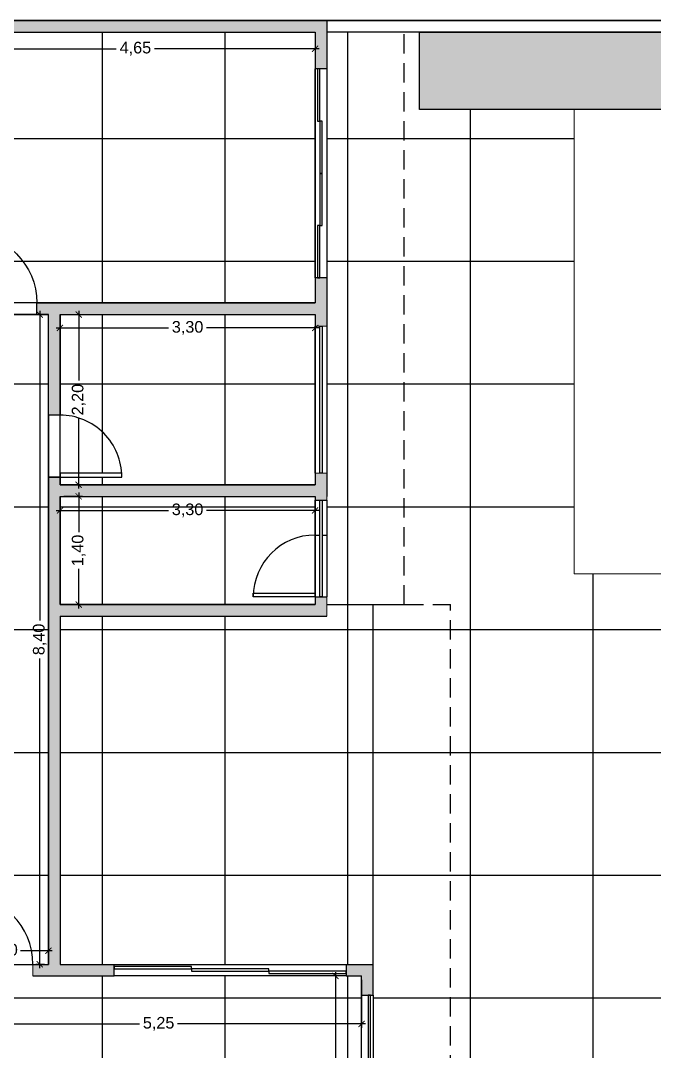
# Model space of a CAD drawing. Header units: metres. Extents: x 2690 to 3939, y 743 to 1123.
# Drawn here: x 3905.78 to 3913.98, y 786.71 to 800.04 of the extents above; entities that cross this region are included whole.
import ezdxf

# ---------------------------------------------------------------- set-up
doc = ezdxf.new("R2010")
doc.units = ezdxf.units.M
doc.set_wipeout_variables(frame=1)
doc.header["$PDMODE"] = 35
doc.linetypes.add('HIDDEN', pattern=[0.375, 0.25, -0.125])
for name, color, linetype in [('0-MOLDURA', 2, 'Continuous'), ('001', 1, 'Continuous'), ('01', 1, 'Continuous'), ('02', 2, 'Continuous'), ('03', 3, 'Continuous'), ('04', 4, 'Continuous'), ('_a const_hum', 253, 'Continuous'), ('A CONSTRUIR', 10, 'Continuous'), ('ANOTAÇÕES', 2, 'Continuous'), ('caixilho', 2, 'Continuous')]:
    doc.layers.add(name, color=color, linetype=linetype)
doc.layers.add('ALVENARIA', color=4, linetype='Continuous', lineweight=18)
doc.layers.add('ARQHATCH', color=8, linetype='Continuous', lineweight=0)
doc.styles.add('ARIAL', font='arial.ttf')
doc.dimstyles.new('SALVADOR 1-100 LC', dxfattribs={"dimtxt": 0.15, "dimasz": 0.08, "dimexe": 0.05, "dimexo": 0.05, "dimgap": 0.05, "dimtad": 0, "dimzin": 0, "dimtxsty": 'ARIAL', "dimblk": 'ARCHTICK', "dimcen": 0, "dimdle": 0.05, "dimclrd": 252, "dimclre": 252, "dimclrt": 2, "dimadec": 0, "dimazin": 0, "dimtfac": 1, "dimtofl": 0, "dimtmove": 0, "dimatfit": 3, "dimldrblk": 'OPEN30', "dimfxl": 0, "dimtolj": 1, "dimtzin": 0, "dimlwd": 25, "dimlwe": 25, "dimarcsym": 0})

# ---------------------------------------------------------------- blocks, each defined once
blk = doc.blocks.new('*U7')
at = {"layer": '02'}
for p, q in [((0, 0), (0, 0.9)), ((0, 0.9), (0.05, 0.9)), ((0.05, 0.9), (0.05, 0)), ((0.05, 0), (0, 0))]:
    blk.add_line(p, q, dxfattribs=at)
at = {"layer": '02', "ltscale": 0.05}
blk.add_arc((0, 0), 0.9, 0, 90, dxfattribs=at)
blk = doc.blocks.new('*U3')
at = {"layer": '02'}
for p, q in [((-0.05, 0.9), (-0.05, 0)), ((0, 0.9), (-0.05, 0.9)), ((0, 0), (0, 0.9)), ((-0.05, 0), (0, 0))]:
    blk.add_line(p, q, dxfattribs=at)
at = {"layer": '02', "ltscale": 0.05}
blk.add_arc((0, 0), 0.9, 90, 180, dxfattribs=at)
blk = doc.blocks.new('*U4')
at = {"layer": '02'}
for p, q in [((-0.05, 0.8), (-0.05, 0)), ((0, 0.8), (-0.05, 0.8)), ((0, 0), (0, 0.8)), ((-0.05, 0), (0, 0))]:
    blk.add_line(p, q, dxfattribs=at)
at = {"layer": '02', "ltscale": 0.05}
blk.add_arc((0, 0), 0.8, 90, 180, dxfattribs=at)
blk = doc.blocks.new('*U5')
at = {"layer": '02'}
for p, q in [((0, 0), (0, 0.8)), ((0, 0.8), (0.05, 0.8)), ((0.05, 0.8), (0.05, 0)), ((0.05, 0), (0, 0))]:
    blk.add_line(p, q, dxfattribs=at)
at = {"layer": '02', "ltscale": 0.05}
blk.add_arc((0, 0), 0.8, 0, 90, dxfattribs=at)
blk = doc.blocks.new('_ArchTick')
at = {"color": 0, "linetype": 'ByBlock', "const_width": 0.15}
blk.add_lwpolyline([(-0.5, -0.5), (0.5, 0.5)], dxfattribs=at)
blk = doc.blocks.new('*D681')
at = {"layer": '001', "color": 252, "linetype": 'Continuous', "lineweight": 25, "transparency": 16777216}
for p, q in [((3909.991, 787.686), (3909.803, 787.686)), ((3909.853, 787.736), (3909.853, 783.93)), ((3909.853, 779.636), (3909.853, 783.441)), ((3909.991, 779.686), (3909.803, 779.686))]:
    blk.add_line(p, q, dxfattribs=at)
at = {"layer": 'DEFPOINTS', "color": 0, "transparency": 16777216}
for p in [(3910.041, 787.686), (3909.853, 779.686), (3910.041, 779.686)]:
    blk.add_point(p, dxfattribs=at)
at = {"layer": '001', "color": 252, "lineweight": 25, "transparency": 16777216, "xscale": 0.08, "yscale": 0.08, "zscale": 0.08}
for p, rotation in [((3909.853, 787.686), 90), ((3909.853, 779.686), 270)]:
    blk.add_blockref('_ArchTick', p, dxfattribs=dict(at, rotation=rotation))
at = {"layer": '001', "color": 2, "transparency": 16777216, "insert": (3909.853, 783.686), "char_height": 0.15, "attachment_point": 5, "rotation": 90, "style": 'ARIAL'}
blk.add_mtext('\\A1;8,00', dxfattribs=at)
blk = doc.blocks.new('_Open30')
at = {"color": 0, "linetype": 'ByBlock', "lineweight": -2}
for p, q in [((-1, 0.27), (0, 0)), ((0, 0), (-1, -0.27)), ((0, 0), (-1, 0))]:
    blk.add_line(p, q, dxfattribs=at)
blk = doc.blocks.new('*D684')
at = {"layer": '001', "color": 252, "linetype": 'Continuous', "lineweight": 25, "transparency": 16777216}
for p, q in [((3904.941, 787.636), (3904.941, 787.017)), ((3910.191, 787.636), (3910.191, 787.017)), ((3904.891, 787.067), (3907.32, 787.067)), ((3910.241, 787.067), (3907.811, 787.067))]:
    blk.add_line(p, q, dxfattribs=at)
at = {"layer": 'DEFPOINTS', "color": 0, "transparency": 16777216}
for p in [(3904.941, 787.686), (3910.191, 787.686), (3910.191, 787.067)]:
    blk.add_point(p, dxfattribs=at)
at = {"layer": '001', "color": 252, "lineweight": 25, "transparency": 16777216, "xscale": 0.08, "yscale": 0.08, "zscale": 0.08, "rotation": 180}
blk.add_blockref('_ArchTick', (3904.941, 787.067), dxfattribs=at)
at = {"layer": '001', "color": 252, "lineweight": 25, "transparency": 16777216, "xscale": 0.08, "yscale": 0.08, "zscale": 0.08}
blk.add_blockref('_ArchTick', (3910.191, 787.067), dxfattribs=at)
at = {"layer": '001', "color": 2, "transparency": 16777216, "insert": (3907.566, 787.067), "char_height": 0.15, "attachment_point": 5, "style": 'ARIAL'}
blk.add_mtext('\\A1;5,25', dxfattribs=at)
blk = doc.blocks.new('*D711')
at = {"layer": '001', "color": 252, "linetype": 'Continuous', "lineweight": 25, "transparency": 16777216}
for p, q in [((3904.941, 787.886), (3904.941, 788.062)), ((3906.141, 787.886), (3906.141, 788.062)), ((3904.891, 788.012), (3905.303, 788.012)), ((3906.191, 788.012), (3905.778, 788.012))]:
    blk.add_line(p, q, dxfattribs=at)
at = {"layer": 'DEFPOINTS', "color": 0, "transparency": 16777216}
for p in [(3906.141, 788.012), (3904.941, 787.836), (3906.141, 787.836)]:
    blk.add_point(p, dxfattribs=at)
at = {"layer": '001', "color": 252, "lineweight": 25, "transparency": 16777216, "xscale": 0.08, "yscale": 0.08, "zscale": 0.08, "rotation": 180}
blk.add_blockref('_ArchTick', (3904.941, 788.012), dxfattribs=at)
at = {"layer": '001', "color": 252, "lineweight": 25, "transparency": 16777216, "xscale": 0.08, "yscale": 0.08, "zscale": 0.08}
blk.add_blockref('_ArchTick', (3906.141, 788.012), dxfattribs=at)
at = {"layer": '001', "color": 2, "transparency": 16777216, "insert": (3905.541, 788.012), "char_height": 0.15, "attachment_point": 5, "style": 'ARIAL'}
blk.add_mtext('\\A1;1,20', dxfattribs=at)
blk = doc.blocks.new('*D703')
at = {"layer": '001', "color": 252, "linetype": 'Continuous', "lineweight": 25, "transparency": 16777216}
for p, q in [((3906.091, 796.236), (3905.979, 796.236)), ((3906.029, 796.286), (3906.029, 792.28)), ((3906.029, 787.786), (3906.029, 791.791)), ((3906.091, 787.836), (3905.979, 787.836))]:
    blk.add_line(p, q, dxfattribs=at)
at = {"layer": 'DEFPOINTS', "color": 0, "transparency": 16777216}
for p in [(3906.029, 796.236), (3906.141, 796.236), (3906.141, 787.836)]:
    blk.add_point(p, dxfattribs=at)
at = {"layer": '001', "color": 252, "lineweight": 25, "transparency": 16777216, "xscale": 0.08, "yscale": 0.08, "zscale": 0.08}
for p, rotation in [((3906.029, 796.236), 90), ((3906.029, 787.836), 270)]:
    blk.add_blockref('_ArchTick', p, dxfattribs=dict(at, rotation=rotation))
at = {"layer": '001', "color": 2, "transparency": 16777216, "insert": (3906.029, 792.036), "char_height": 0.15, "attachment_point": 5, "rotation": 90, "style": 'ARIAL'}
blk.add_mtext('\\A1;8,40', dxfattribs=at)
blk = doc.blocks.new('*D705')
at = {"layer": '001', "color": 252, "linetype": 'Continuous', "lineweight": 25, "transparency": 16777216}
for p, q in [((3906.341, 796.236), (3906.582, 796.236)), ((3906.532, 796.286), (3906.532, 795.382)), ((3906.532, 793.986), (3906.532, 794.89)), ((3906.341, 794.036), (3906.582, 794.036))]:
    blk.add_line(p, q, dxfattribs=at)
at = {"layer": 'DEFPOINTS', "color": 0, "transparency": 16777216}
for p in [(3906.291, 796.236), (3906.532, 796.236), (3906.291, 794.036)]:
    blk.add_point(p, dxfattribs=at)
at = {"layer": '001', "color": 252, "lineweight": 25, "transparency": 16777216, "xscale": 0.08, "yscale": 0.08, "zscale": 0.08}
for p, rotation in [((3906.532, 796.236), 90), ((3906.532, 794.036), 270)]:
    blk.add_blockref('_ArchTick', p, dxfattribs=dict(at, rotation=rotation))
at = {"layer": '001', "color": 2, "transparency": 16777216, "insert": (3906.532, 795.136), "char_height": 0.15, "attachment_point": 5, "rotation": 90, "style": 'ARIAL'}
blk.add_mtext('\\A1;2,20', dxfattribs=at)
blk = doc.blocks.new('*D706')
at = {"layer": '001', "color": 252, "linetype": 'Continuous', "lineweight": 25, "transparency": 16777216}
for p, q in [((3906.291, 796.186), (3906.291, 796.013)), ((3909.591, 796.186), (3909.591, 796.013)), ((3906.241, 796.063), (3907.696, 796.063)), ((3909.641, 796.063), (3908.185, 796.063))]:
    blk.add_line(p, q, dxfattribs=at)
at = {"layer": 'DEFPOINTS', "color": 0, "transparency": 16777216}
for p in [(3906.291, 796.236), (3909.591, 796.236), (3909.591, 796.063)]:
    blk.add_point(p, dxfattribs=at)
at = {"layer": '001', "color": 252, "lineweight": 25, "transparency": 16777216, "xscale": 0.08, "yscale": 0.08, "zscale": 0.08, "rotation": 180}
blk.add_blockref('_ArchTick', (3906.291, 796.063), dxfattribs=at)
at = {"layer": '001', "color": 252, "lineweight": 25, "transparency": 16777216, "xscale": 0.08, "yscale": 0.08, "zscale": 0.08}
blk.add_blockref('_ArchTick', (3909.591, 796.063), dxfattribs=at)
at = {"layer": '001', "color": 2, "transparency": 16777216, "insert": (3907.941, 796.063), "char_height": 0.15, "attachment_point": 5, "style": 'ARIAL'}
blk.add_mtext('\\A1;3,30', dxfattribs=at)
blk = doc.blocks.new('*D707')
at = {"layer": '001', "color": 252, "linetype": 'Continuous', "lineweight": 25, "transparency": 16777216}
for p, q in [((3906.532, 793.936), (3906.532, 793.423)), ((3906.341, 793.886), (3906.582, 793.886)), ((3906.532, 792.436), (3906.532, 792.948)), ((3906.341, 792.486), (3906.582, 792.486))]:
    blk.add_line(p, q, dxfattribs=at)
at = {"layer": 'DEFPOINTS', "color": 0, "transparency": 16777216}
for p in [(3906.291, 793.886), (3906.532, 793.886), (3906.291, 792.486)]:
    blk.add_point(p, dxfattribs=at)
at = {"layer": '001', "color": 252, "lineweight": 25, "transparency": 16777216, "xscale": 0.08, "yscale": 0.08, "zscale": 0.08}
for p, rotation in [((3906.532, 793.886), 90), ((3906.532, 792.486), 270)]:
    blk.add_blockref('_ArchTick', p, dxfattribs=dict(at, rotation=rotation))
at = {"layer": '001', "color": 2, "transparency": 16777216, "insert": (3906.532, 793.186), "char_height": 0.15, "attachment_point": 5, "rotation": 90, "style": 'ARIAL'}
blk.add_mtext('\\A1;1,40', dxfattribs=at)
blk = doc.blocks.new('*D712')
at = {"layer": '001', "color": 252, "linetype": 'Continuous', "lineweight": 25, "transparency": 16777216}
for p, q in [((3906.291, 793.836), (3906.291, 793.654)), ((3909.591, 793.836), (3909.591, 793.654)), ((3906.241, 793.704), (3907.696, 793.704)), ((3909.641, 793.704), (3908.185, 793.704))]:
    blk.add_line(p, q, dxfattribs=at)
at = {"layer": 'DEFPOINTS', "color": 0, "transparency": 16777216}
for p in [(3906.291, 793.886), (3909.591, 793.886), (3909.591, 793.704)]:
    blk.add_point(p, dxfattribs=at)
at = {"layer": '001', "color": 252, "lineweight": 25, "transparency": 16777216, "xscale": 0.08, "yscale": 0.08, "zscale": 0.08, "rotation": 180}
blk.add_blockref('_ArchTick', (3906.291, 793.704), dxfattribs=at)
at = {"layer": '001', "color": 252, "lineweight": 25, "transparency": 16777216, "xscale": 0.08, "yscale": 0.08, "zscale": 0.08}
blk.add_blockref('_ArchTick', (3909.591, 793.704), dxfattribs=at)
at = {"layer": '001', "color": 2, "transparency": 16777216, "insert": (3907.941, 793.704), "char_height": 0.15, "attachment_point": 5, "style": 'ARIAL'}
blk.add_mtext('\\A1;3,30', dxfattribs=at)
blk = doc.blocks.new('*D714')
at = {"layer": '001', "color": 252, "linetype": 'Continuous', "lineweight": 25, "transparency": 16777216}
for p, q in [((3904.941, 799.836), (3904.941, 799.623)), ((3909.591, 799.836), (3909.591, 799.623)), ((3904.891, 799.673), (3907.017, 799.673)), ((3909.641, 799.673), (3907.514, 799.673))]:
    blk.add_line(p, q, dxfattribs=at)
at = {"layer": 'DEFPOINTS', "color": 0, "transparency": 16777216}
for p in [(3904.941, 799.886), (3909.591, 799.886), (3909.591, 799.673)]:
    blk.add_point(p, dxfattribs=at)
at = {"layer": '001', "color": 252, "lineweight": 25, "transparency": 16777216, "xscale": 0.08, "yscale": 0.08, "zscale": 0.08, "rotation": 180}
blk.add_blockref('_ArchTick', (3904.941, 799.673), dxfattribs=at)
at = {"layer": '001', "color": 252, "lineweight": 25, "transparency": 16777216, "xscale": 0.08, "yscale": 0.08, "zscale": 0.08}
blk.add_blockref('_ArchTick', (3909.591, 799.673), dxfattribs=at)
at = {"layer": '001', "color": 2, "transparency": 16777216, "insert": (3907.266, 799.673), "char_height": 0.15, "attachment_point": 5, "style": 'ARIAL'}
blk.add_mtext('\\A1;4,65', dxfattribs=at)

msp = doc.modelspace()

# ---------------------------------------------------------------- hatches: boundary and pattern name
at = {"layer": '001', "true_color": 0x636466}
h = msp.add_hatch(dxfattribs=at)
h.set_pattern_fill('NET', color=251, scale=0.5)
h.paths.add_polyline_path([(3909.5906, 793.3857), (3909.5906, 793.8857), (3906.2906, 793.8857), (3906.2906, 792.4857), (3909.5906, 792.4857), (3909.5906, 792.5857), (3908.7906, 792.5857), (3908.7906, 792.6357), (3908.7921, 792.6357, -0.3960122)])
h.paths.add_polyline_path([(3909.5906, 793.3857, 0.3960122), (3908.7921, 792.6357), (3909.5906, 792.6357)], flags=17)
h.paths.add_polyline_path([(3909.5906, 796.2357), (3906.2906, 796.2357), (3906.2906, 794.9357, -0.3960122), (3907.089, 794.1857), (3907.0906, 794.1857), (3907.0906, 794.1357), (3906.2906, 794.1357), (3906.2906, 794.0357), (3909.5906, 794.0357)])
h.paths.add_polyline_path([(3906.2906, 794.9357), (3906.2906, 794.1857), (3907.089, 794.1857, 0.3960122)], flags=17)
h.paths.add_polyline_path([(3909.5906, 799.8857), (3904.9406, 799.8857), (3904.9406, 796.3857), (3905.0906, 796.3857), (3905.0906, 797.2857), (3905.1406, 797.2857), (3905.1406, 797.2843, -0.3980255), (3905.9906, 796.3857), (3909.5906, 796.3857)])
h.paths.add_polyline_path([(3905.1406, 797.2843), (3905.1406, 796.3857), (3905.9906, 796.3857, 0.3980255)], flags=17)
h.paths.add_polyline_path([(3904.7906, 799.8857), (3901.2906, 799.8857), (3901.2906, 798.0352), (3901.3294, 798.0352), (3901.3294, 797.1382), (3901.2906, 797.1382), (3901.2906, 796.3857), (3904.7906, 796.3857)])
h.paths.add_polyline_path([(3901.1406, 799.8857), (3899.1906, 799.8857), (3899.1906, 796.3857), (3901.1406, 796.3857)])
h.paths.add_polyline_path([(3904.0906, 793.0857), (3901.2906, 793.0857), (3901.2906, 791.5857), (3904.0906, 791.5857)])
h.paths.add_polyline_path([(3903.9406, 790.7341), (3903.9406, 790.7357), (3903.9906, 790.7357), (3903.9906, 789.9357), (3904.0906, 789.9357), (3904.0906, 791.4357), (3901.2906, 791.4357), (3901.2906, 789.9357), (3903.1906, 789.9357, -0.3960122)])
h.paths.add_polyline_path([(3903.9406, 790.7341, 0.3960122), (3903.1906, 789.9357), (3903.9406, 789.9357)], flags=17)
at = {"layer": '001', "true_color": 0x939598}
h = msp.add_hatch(dxfattribs=at)
h.set_pattern_fill('NET', color=252, scale=0.5)
h.paths.add_polyline_path([(3918.5284, 793.4357), (3917.2406, 793.4357), (3917.2406, 798.8857), (3916.7406, 798.8857), (3916.7406, 792.8857), (3912.9406, 792.8857), (3912.9406, 798.8857), (3910.9406, 798.8857), (3910.9406, 799.8857), (3910.7406, 799.8857), (3910.7406, 792.4857), (3911.3406, 792.4857), (3911.3406, 784.2048), (3912.3406, 784.2048), (3912.3406, 783.9048, -0.3980255), (3913.2392, 783.0548), (3913.2406, 783.0548), (3913.2406, 783.0048), (3912.3406, 783.0048), (3912.3406, 782.9048), (3913.6334, 782.9048)])
h.paths.add_polyline_path([(3910.7406, 799.8857), (3909.7406, 799.8857), (3909.7406, 799.4107), (3909.7406, 796.7107), (3909.7406, 796.2357), (3909.7406, 796.0857), (3909.7406, 794.1857), (3909.7406, 793.8857), (3909.7406, 793.3857), (3909.7406, 792.5857), (3909.7406, 792.4857), (3910.7406, 792.4857)])
h.paths.add_polyline_path([(3911.3406, 792.4857), (3910.7406, 792.4857), (3910.3406, 792.4857), (3910.3406, 792.3357), (3910.3406, 787.8357), (3910.3406, 787.4357), (3910.3406, 784.4357), (3910.3406, 784.2048), (3911.3406, 784.2048)])
h.paths.add_polyline_path([(3910.3406, 792.3357), (3910.3406, 792.4857), (3909.7406, 792.4857), (3909.7406, 792.3357), (3906.2906, 792.3357), (3906.2906, 787.8357), (3906.9906, 787.8357), (3909.9906, 787.8357), (3910.3406, 787.8357)])
h.paths.add_polyline_path([(3906.5906, 779.5357), (3906.4406, 779.5357), (3906.4406, 780.1357), (3906.2906, 780.1357), (3905.0906, 780.1357), (3904.9406, 780.1357), (3904.6656, 780.1357), (3903.7562, 780.1357), (3903.7562, 780.0857), (3903.6562, 780.0857), (3903.6562, 780.1357), (3900.1406, 780.1357, -0.3960122), (3899.3906, 779.3373), (3899.3906, 779.3357), (3899.3406, 779.3357), (3899.3406, 780.1357), (3899.1906, 780.1357), (3899.1906, 775.0357), (3906.5906, 775.0357)])
h.paths.add_polyline_path([(3900.1406, 780.1357), (3900.1406, 780.2857), (3899.3406, 780.2857), (3899.3406, 780.1357), (3899.3906, 780.1357), (3899.3906, 779.3373, 0.3960122)])
at = {"layer": '001', "true_color": 0x636466}
h = msp.add_hatch(dxfattribs=at)
h.set_pattern_fill('NET', color=251, scale=0.5)
h.paths.add_polyline_path([(3906.2905, 794.9357), (3906.2905, 794.1347), (3906.1406, 794.1347), (3906.1406, 787.8357), (3904.9406, 787.8357), (3904.9406, 788.8857), (3904.7906, 788.8857), (3904.7906, 786.7857), (3900.6906, 786.7857), (3900.6906, 789.7857), (3904.7906, 789.7857), (3904.7906, 789.6857), (3904.9406, 789.6857), (3904.9406, 789.9357), (3904.2406, 789.9357), (3904.2406, 793.0857), (3904.9406, 793.0857), (3904.9406, 793.3357), (3904.7906, 793.3357), (3904.7906, 793.2357), (3900.6906, 793.2357), (3900.6906, 796.2357), (3904.7906, 796.2357), (3904.7906, 794.1357), (3904.9406, 794.1357), (3904.9406, 796.2357), (3905.0906, 796.2357), (3905.0906, 796.3857), (3905.9906, 796.3857), (3905.9906, 796.2357), (3906.1406, 796.2357), (3906.1406, 794.9357)])
h.paths.add_polyline_path([(3905.2927, 787.8699), (3905.7756, 787.8699), (3905.7756, 788.179), (3905.2927, 788.179)], flags=24)
h.paths.add_polyline_path([(3902.5028, 789.4593), (3902.9857, 789.4593), (3902.9857, 789.7684), (3902.5028, 789.7684)], flags=24)
h.paths.add_polyline_path([(3905.2657, 788.6462), (3905.2657, 789.1291), (3904.9566, 789.1291), (3904.9566, 788.6462)], flags=24)
h.paths.add_polyline_path([(3904.3498, 790.0044), (3904.8326, 790.0044), (3904.8326, 790.3135), (3904.3498, 790.3135)], flags=24)
h.paths.add_polyline_path([(3904.5526, 791.2691), (3904.5526, 791.7519), (3904.2435, 791.7519), (3904.2435, 791.2691)], flags=24)
h.paths.add_polyline_path([(3902.5028, 795.9212), (3902.9857, 795.9212), (3902.9857, 796.2304), (3902.5028, 796.2304)], flags=24)
h.paths.add_polyline_path([(3905.3155, 794.4191), (3905.3155, 794.9019), (3905.0064, 794.9019), (3905.0064, 794.4191)], flags=24)
h.paths.add_polyline_path([(3906.1707, 791.795), (3906.1707, 792.2779), (3905.8616, 792.2779), (3905.8616, 791.795)], flags=25)
h = msp.add_hatch(dxfattribs=at)
h.set_pattern_fill('NET', color=251, scale=0.5)
h.paths.add_polyline_path([(3910.1906, 784.4857), (3910.1906, 787.4357), (3910.1906, 787.6857), (3909.9906, 787.6857), (3906.9906, 787.6857), (3905.9406, 787.6857), (3905.9406, 787.8357), (3905.0406, 787.8357), (3905.0406, 787.6857), (3904.9406, 787.6857), (3904.9406, 786.6357), (3904.9406, 782.4357), (3904.9406, 780.2857), (3905.0935, 780.2857), (3905.0935, 781.4857), (3905.1535, 781.4857), (3905.1535, 781.4842, -0.3996375), (3906.2935, 780.2857), (3906.5906, 780.2857), (3906.5906, 779.6857), (3910.1906, 779.6857), (3910.1906, 780.2357), (3910.1906, 782.7357)])
h.paths.add_polyline_path([(3905.1535, 781.4842), (3905.1535, 780.2857), (3906.2935, 780.2857, 0.3996375)], flags=17)
h.paths.add_polyline_path([(3904.7906, 782.2857), (3903.5906, 782.2857), (3903.5906, 782.1857), (3904.2906, 782.1857), (3904.2906, 782.1357), (3904.2888, 782.1357, -0.3934265), (3903.5906, 781.4857), (3903.5906, 780.2857), (3903.6562, 780.2857), (3903.6562, 780.3363), (3903.6529, 780.3363, -0.4142136), (3903.6262, 780.363), (3903.6262, 780.4696, -0.4142136), (3903.6529, 780.4963), (3903.7595, 780.4963, -0.4142136), (3903.7862, 780.4696), (3903.7862, 780.363, -0.4142136), (3903.7595, 780.3363), (3903.7562, 780.3363), (3903.7562, 780.2857), (3904.7906, 780.2857)])
h.paths.add_polyline_path([(3903.4406, 782.2857), (3900.6906, 782.2857), (3900.6906, 780.2857), (3903.4406, 780.2857)])
h.paths.add_polyline_path([(3904.2888, 782.1357), (3903.5906, 782.1357), (3903.5906, 781.4857, 0.3934265)], flags=17)
h.paths.add_polyline_path([(3904.9406, 786.6357), (3900.6906, 786.6357), (3900.6906, 782.4357), (3904.9406, 782.4357)])
h.paths.add_polyline_path([(3903.8929, 782.534), (3903.8929, 782.465), (3902.9218, 782.465), (3902.9218, 782.534)], flags=16)
h.paths.add_polyline_path([(3904.7906, 788.8857, -0.3960122), (3903.9921, 789.6357), (3903.9906, 789.6357), (3903.9906, 789.6857), (3904.7906, 789.6857), (3904.7906, 789.7857), (3900.6906, 789.7857), (3900.6906, 786.7857), (3904.7906, 786.7857)])
h.paths.add_polyline_path([(3904.7906, 789.6357), (3903.9921, 789.6357, 0.3960122), (3904.7906, 788.8857)], flags=17)
h.paths.add_polyline_path([(3904.5526, 791.2691), (3904.5526, 791.7519), (3904.2435, 791.7519), (3904.2435, 791.2691)], flags=9)
h.paths.add_polyline_path([(3902.5028, 795.9212), (3902.9857, 795.9212), (3902.9857, 796.2304), (3902.5028, 796.2304)], flags=9)
h.paths.add_polyline_path([(3905.3155, 794.4191), (3905.3155, 794.9019), (3905.0064, 794.9019), (3905.0064, 794.4191)], flags=9)
h.paths.add_polyline_path([(3906.1707, 791.795), (3906.1707, 792.2779), (3905.8616, 792.2779), (3905.8616, 791.795)], flags=9)
h.paths.add_polyline_path([(3905.2927, 787.8699), (3905.7756, 787.8699), (3905.7756, 788.179), (3905.2927, 788.179)], flags=9)
h.paths.add_polyline_path([(3902.5028, 789.4593), (3902.9857, 789.4593), (3902.9857, 789.7684), (3902.5028, 789.7684)], flags=24)
h.paths.add_polyline_path([(3904.3498, 790.0044), (3904.8326, 790.0044), (3904.8326, 790.3135), (3904.3498, 790.3135)], flags=9)
h.paths.add_polyline_path([(3905.2657, 788.6462), (3905.2657, 789.1291), (3904.9566, 789.1291), (3904.9566, 788.6462)], flags=9)
at = {"layer": 'A CONSTRUIR'}
h = msp.add_hatch(color=256, dxfattribs=at)
h.dxf.hatch_style = 1
h.paths.add_polyline_path([(3909.7406, 800.0357), (3902.2406, 800.0357), (3899.0406, 800.0357), (3899.0406, 796.2357), (3899.3656, 796.2357), (3899.3656, 796.3857), (3899.1906, 796.3857), (3899.1906, 799.8857), (3901.1406, 799.8857), (3901.1406, 798.5357), (3901.2906, 798.5357), (3901.2906, 799.8857), (3909.5906, 799.8857), (3909.5906, 799.4107), (3909.7406, 799.4107)])
h = msp.add_hatch(color=256, dxfattribs=at)
h.dxf.hatch_style = 1
h.paths.add_polyline_path([(3909.7406, 796.7107), (3909.5906, 796.7107), (3909.5906, 796.3857), (3906.1906, 796.3857), (3905.9906, 796.3857), (3905.9906, 796.2357), (3906.1406, 796.2357), (3906.1406, 794.9357), (3906.2906, 794.9357), (3906.2906, 796.2357), (3909.5906, 796.2357), (3909.5906, 796.0857), (3909.7406, 796.0857), (3909.7406, 796.2357)])
h = msp.add_hatch(color=256, dxfattribs=at)
h.dxf.hatch_style = 1
h.paths.add_polyline_path([(3909.7406, 794.1857), (3909.5906, 794.1857), (3909.5906, 794.0357), (3906.2906, 794.0357), (3906.2906, 794.1357), (3906.1406, 794.1357), (3906.1406, 787.8357), (3905.9406, 787.8357), (3905.9406, 787.6857), (3906.9906, 787.6857), (3906.9906, 787.8357), (3906.2906, 787.8357), (3906.2906, 792.3357), (3909.7406, 792.3357), (3909.7406, 792.5857), (3909.5906, 792.5857), (3909.5906, 792.4857), (3906.2906, 792.4857), (3906.2906, 793.8857), (3909.5906, 793.8857), (3909.5906, 793.8357), (3909.7406, 793.8357), (3909.7406, 793.9857)])
h = msp.add_hatch(color=256, dxfattribs=at)
h.dxf.hatch_style = 1
h.paths.add_polyline_path([(3910.3406, 787.8357), (3909.9906, 787.8357), (3909.9906, 787.6857), (3910.1906, 787.6857), (3910.1906, 787.4357), (3910.3406, 787.4357)])
at = {"layer": 'ARQHATCH', "true_color": 0x139b48}
h = msp.add_hatch(dxfattribs=at)
h.set_pattern_fill('AR-CONC', color=114, scale=0.001)
h.set_pattern_definition([(50, (105, 0), (0.182184669, -0.0159390855), [0.01905, -0.20955]), (355, (105, 0), (-0.035243421, 0.191056845), [0.01524, -0.167640584]), (100.4514447, (105.01518, -0.00133), (0.146941247, 0.175117752), [0.016190009, -0.178090245]), (46.1842, (105, 0.0508), (0.271079041, -0.042042328), [0.028575, -0.314325]), (96.6355576, (105.0226, 0.0473), (0.237404134, 0.247426125), [0.024285023, -0.267135608]), (351.184151, (105, 0.0508), (0.237404134, 0.247426125), [0.022859967, -0.251459732]), (21, (105.0254, 0.0381), (0.151614391, -0.102265198), [0.01905, -0.20955]), (326, (105.0254, 0.0381), (0.061802028, 0.184187966), [0.01524, -0.16764]), (71.451445, (105.03803, 0.02958), (0.213416419, 0.081922769), [0.016190009, -0.178089938]), (37.5, (105, 0), (0.0030886033, 0.0845550389), [0, -0.165608, 0, -0.17018, 0, -0.168275]), (7.5, (105, 0), (0.0668196625, 0.1001805748), [0, -0.097028, 0, -0.161798, 0, -0.064135]), (327.5, (104.94336, 0), (0.1355905952, -0.005728744), [0, -0.0635, 0, -0.19812, 0, -0.26289]), (317.5, (104.91796, 0), (0.1481291814, 0.025426491), [0, -0.08255, 0, -0.131572, 0, -0.18669])])
h.paths.add_polyline_path([(3913.4618, 782.5357), (3911.3406, 782.5357), (3911.3406, 779.5357), (3912.0675, 779.5357)])
h.paths.add_polyline_path([(3911.3406, 782.5357), (3910.4906, 782.5357), (3910.4906, 779.5357), (3911.3406, 779.5357)])
h.paths.add_polyline_path([(3921.5265, 799.8857), (3917.2406, 799.8857), (3917.2406, 798.8857), (3917.2406, 793.4357), (3918.5284, 793.4357)])
h.paths.add_polyline_path([(3917.2406, 799.8857), (3910.9406, 799.8857), (3910.9406, 798.8857), (3917.2406, 798.8857)])

# ---------------------------------------------------------------- linework, layer by layer
at = {"layer": '0-MOLDURA'}
msp.add_line((3910.9406, 800.0357), (3909.7406, 800.0357), dxfattribs=at)
at = {"layer": '001'}
msp.add_lwpolyline([(3904.9406, 799.8857), (3909.5906, 799.8857), (3909.5906, 796.3857), (3904.9406, 796.3857)], close=True, dxfattribs=at)
msp.add_lwpolyline([(3904.9406, 789.9357), (3904.9406, 787.8357), (3906.1406, 787.8357), (3906.1406, 796.2357), (3904.9406, 796.2357)], dxfattribs=at)
at = {"layer": '01'}
for p, q in [((3909.5906, 792.5857), (3909.5906, 793.8357)), ((3909.7406, 793.8357), (3909.7406, 792.5857))]:
    msp.add_line(p, q, dxfattribs=at)
for points in [[(3917.2406, 798.8857), (3910.9406, 798.8857), (3910.9406, 799.8857), (3917.2406, 799.8857)], [(3905.9906, 796.3857), (3905.0906, 796.3857), (3905.0906, 796.2357), (3905.9906, 796.2357)], [(3906.2905, 794.1347), (3906.2905, 794.9347), (3906.1405, 794.9347), (3906.1405, 794.1347)], [(3906.9906, 787.8357), (3909.9906, 787.8357), (3909.9906, 787.6857), (3906.9906, 787.6857)], [(3910.1906, 784.4357), (3910.1906, 787.4357), (3910.3406, 787.4357), (3910.3406, 784.4357)], [(3910.1906, 784.4357), (3910.1906, 787.4357), (3910.3406, 787.4357), (3910.3406, 784.4357)]]:
    msp.add_lwpolyline(points, close=True, dxfattribs=at)
at = {"layer": '02'}
msp.add_lwpolyline([(3921.7606, 800.0357), (3899.0406, 800.0357), (3899.0406, 770.0357), (3901.9006, 770.0357, 0.2126278), (3910.2629, 775.297)], format="xyb", close=True, dxfattribs=at)
at = {"layer": '03'}
for p, q in [((3909.7406, 800.0357), (3921.7606, 800.0357)), ((3921.5265, 799.8857), (3909.7406, 799.8857)), ((3910.3406, 792.3357), (3910.3406, 792.4857)), ((3910.3406, 787.8357), (3910.3406, 792.3357))]:
    msp.add_line(p, q, dxfattribs=at)
at = {"layer": '04'}
for p, q in [((3899.0406, 800.0357), (3909.7406, 800.0357)), ((3909.7406, 800.0357), (3909.7406, 799.4107)), ((3909.5906, 799.8857), (3909.5906, 799.4107)), ((3909.5906, 796.7107), (3909.5906, 796.3857)), ((3909.7406, 796.7107), (3909.7406, 796.2357)), ((3906.1406, 796.3857), (3909.5906, 796.3857)), ((3909.5906, 796.2357), (3909.5906, 796.0857)), ((3909.7406, 796.2357), (3909.7406, 796.0857)), ((3906.2906, 794.9357), (3906.1406, 794.9357)), ((3909.5906, 794.1857), (3909.5906, 794.0357)), ((3909.7406, 794.1857), (3909.7406, 793.8857)), ((3906.2906, 794.1357), (3906.1406, 794.1357)), ((3906.2906, 794.0357), (3906.2906, 794.1357)), ((3906.2906, 794.0357), (3909.5906, 794.0357)), ((3909.5906, 793.3857), (3909.7406, 793.3857)), ((3909.5906, 792.5857), (3909.7406, 792.5857)), ((3906.2906, 792.4857), (3909.5906, 792.4857)), ((3905.9406, 787.8357), (3906.1406, 787.8357)), ((3906.2906, 787.8357), (3906.9906, 787.8357)), ((3909.9906, 787.8357), (3910.3406, 787.8357)), ((3905.9406, 787.6857), (3906.9906, 787.6857)), ((3909.9906, 787.6857), (3910.1906, 787.6857))]:
    msp.add_line(p, q, dxfattribs=at)
at = {"layer": '_a const_hum', "color": 4}
for p, q in [((3901.2906, 799.8857), (3909.5906, 799.8857)), ((3909.7406, 799.4107), (3909.5906, 799.4107)), ((3909.7406, 796.7107), (3909.5906, 796.7107)), ((3905.9906, 796.3857), (3906.1406, 796.3857)), ((3906.1406, 796.3857), (3906.1406, 796.3857)), ((3905.9906, 796.2357), (3906.1406, 796.2357)), ((3906.1406, 794.9357), (3906.1406, 796.2357)), ((3906.2906, 796.2357), (3906.2906, 794.9357)), ((3906.2906, 796.2357), (3909.5906, 796.2357)), ((3909.7406, 796.2357), (3909.7406, 796.2357)), ((3906.1406, 794.1357), (3906.1406, 787.8357)), ((3906.2906, 794.1357), (3906.2906, 794.0357)), ((3906.2906, 793.8857), (3906.2906, 792.4857)), ((3906.2906, 793.8857), (3909.5906, 793.8857)), ((3909.7406, 793.8857), (3909.7406, 793.8857)), ((3906.2906, 792.3357), (3906.2906, 787.8357)), ((3906.2906, 792.3357), (3909.7406, 792.3357)), ((3910.3406, 787.4357), (3910.3406, 787.8357)), ((3910.1906, 787.4357), (3910.1906, 787.6857)), ((3910.1906, 787.4357), (3910.3406, 787.4357))]:
    msp.add_line(p, q, dxfattribs=at)
at = {"layer": '_a const_hum', "color": 3, "linetype": 'HIDDEN'}
for p, q in [((3910.7406, 792.4857), (3910.7406, 799.8857)), ((3910.7406, 792.4857), (3911.3406, 792.4857)), ((3911.3406, 778.5357), (3911.3406, 792.4857))]:
    msp.add_line(p, q, dxfattribs=at)
at = {"layer": '_a const_hum', "color": 1}
for p, q in [((3909.5906, 796.7107), (3909.5906, 799.4107)), ((3909.7406, 799.4107), (3909.7406, 796.7107)), ((3909.5906, 794.1857), (3909.5906, 796.0857)), ((3909.7406, 796.0857), (3909.7406, 794.1857))]:
    msp.add_line(p, q, dxfattribs=at)
at = {"layer": 'ALVENARIA', "color": 2, "linetype": 'HIDDEN'}
msp.add_line((3910.9406, 800.0357), (3909.7406, 800.0357), dxfattribs=at)
at = {"layer": 'ALVENARIA', "color": 4}
for p, q in [((3905.9906, 796.2357), (3905.9906, 796.3857)), ((3905.9406, 787.6857), (3905.9406, 787.8357)), ((3906.9906, 787.8357), (3906.9906, 787.6857)), ((3909.9906, 787.8357), (3909.9906, 787.6857)), ((3910.1906, 787.4357), (3910.3406, 787.4357)), ((3910.1906, 787.4357), (3910.3406, 787.4357)), ((3910.1906, 787.4357), (3910.3406, 787.4357))]:
    msp.add_line(p, q, dxfattribs=at)
at = {"layer": 'ALVENARIA'}
for p, q in [((3909.5906, 793.3857), (3909.5906, 793.8857)), ((3909.7406, 793.3857), (3909.7406, 793.8857)), ((3909.5906, 792.4857), (3909.5906, 792.5857)), ((3909.7406, 792.3357), (3909.7406, 792.5857))]:
    msp.add_line(p, q, dxfattribs=at)
at = {"layer": 'ALVENARIA', "lineweight": 18}
for p, q in [((3909.5906, 793.3857), (3909.7406, 793.3857)), ((3909.7406, 792.5857), (3909.5906, 792.5857))]:
    msp.add_line(p, q, dxfattribs=at)
at = {"layer": 'ALVENARIA'}
msp.add_lwpolyline([(3912.9406, 792.8857), (3912.9406, 798.8857), (3916.7406, 798.8857), (3916.7406, 792.8857), (3912.9406, 792.8857)], dxfattribs=at)
at = {"layer": 'ANOTAÇÕES', "color": 3}
msp.add_line((3909.7406, 792.4857), (3910.7406, 792.4857), dxfattribs=at)
at = {"layer": 'caixilho'}
for points in [[(3909.6509, 799.4107), (3909.6209, 799.4107), (3909.6209, 798.7357), (3909.6509, 798.7357)], [(3909.6809, 798.7357), (3909.6509, 798.7357), (3909.6509, 798.0607), (3909.6809, 798.0607)], [(3909.6809, 798.0607), (3909.6509, 798.0607), (3909.6509, 797.3857), (3909.6809, 797.3857)], [(3909.6509, 797.3857), (3909.6209, 797.3857), (3909.6209, 796.7107), (3909.6509, 796.7107)], [(3906.9906, 787.8075), (3906.9906, 787.7775), (3907.9906, 787.7775), (3907.9906, 787.8075)], [(3907.9906, 787.7775), (3907.9906, 787.7475), (3908.9906, 787.7475), (3908.9906, 787.7775)], [(3908.9906, 787.7475), (3908.9906, 787.7175), (3909.9906, 787.7175), (3909.9906, 787.7475)], [(3910.2788, 786.4357), (3910.3088, 786.4357), (3910.3088, 787.4357), (3910.2788, 787.4357)]]:
    msp.add_lwpolyline(points, close=True, dxfattribs=at)

# ---------------------------------------------------------------- block references
at = {"layer": '02', "ltscale": 0.05, "xscale": -1}
msp.add_blockref('*U3', (3905.0906, 796.3857), dxfattribs=at)
at = {"layer": '02', "ltscale": 0.05}
for name, p, rotation in [('*U4', (3906.2906, 794.1357), 270.0000000000229), ('*U5', (3909.5906, 792.5857), 90.00000000000001)]:
    msp.add_blockref(name, p, dxfattribs=dict(at, rotation=rotation))
msp.add_blockref('*U7', (3905.0406, 787.8357), dxfattribs=at)

# ---------------------------------------------------------------- dimensions: what is measured, and where the dimension line sits
at = {"layer": '001'}
for base, p1, p2, picture, middle in [((3909.5906, 799.6731), (3904.9406, 799.8857), (3909.5906, 799.8857), '*D714', (3907.2656, 799.6731)), ((3906.1406, 788.012), (3904.9406, 787.8357), (3906.1406, 787.8357), '*D711', (3905.5406, 788.012)), ((3910.1906, 787.0666), (3904.9406, 787.6857), (3910.1906, 787.6857), '*D684', (3907.5656, 787.0666))]:
    dim = msp.add_linear_dim(base=base, p1=p1, p2=p2, dimstyle='SALVADOR 1-100 LC', dxfattribs=at)
    dim.commit()
    dim.dimension.update_dxf_attribs({"geometry": picture, "text_midpoint": middle})
for base, p1, p2, picture, middle in [((3906.0287, 796.2357), (3906.1406, 787.8357), (3906.1406, 796.2357), '*D703', (3906.0287, 792.0357)), ((3906.5316, 796.2357), (3906.2906, 794.0357), (3906.2906, 796.2357), '*D705', (3906.5316, 795.1357)), ((3906.5316, 793.8857), (3906.2906, 792.4857), (3906.2906, 793.8857), '*D707', (3906.5316, 793.1857)), ((3909.8533, 779.6857), (3910.0406, 787.6857), (3910.0406, 779.6857), '*D681', (3909.8533, 783.6857))]:
    dim = msp.add_linear_dim(base=base, p1=p1, p2=p2, angle=90, dimstyle='SALVADOR 1-100 LC', dxfattribs=at)
    dim.commit()
    dim.dimension.update_dxf_attribs({"geometry": picture, "text_midpoint": middle})

# ---------------------------------------------------------------- next in the draw order: wipeouts: each hides what was drawn before it
at = {"ltscale": 0.05}
for points in [[(3909.6506, 794.1857), (3909.6506, 796.0857), (3909.6806, 796.0857), (3909.6806, 794.1857)], [(3909.6506, 792.5857), (3909.6506, 793.8357), (3909.6806, 793.8357), (3909.6806, 792.5857)]]:
    msp.add_wipeout(points, dxfattribs=at).dxf.layer = '02'

# ---------------------------------------------------------------- next in the draw order: linework, layer by layer
at = {"layer": '001'}
for points in [[(3906.2906, 796.2357), (3909.5906, 796.2357), (3909.5906, 794.0357), (3906.2906, 794.0357)], [(3906.2906, 793.8857), (3909.5906, 793.8857), (3909.5906, 792.4857), (3906.2906, 792.4857)]]:
    msp.add_lwpolyline(points, close=True, dxfattribs=at)
at = {"layer": '02', "ltscale": 0.05, "flags": 128}
for points in [[(3909.6506, 794.1857), (3909.6506, 796.0857), (3909.6806, 796.0857), (3909.6806, 794.1857)], [(3909.6506, 792.5857), (3909.6506, 793.8357), (3909.6806, 793.8357), (3909.6806, 792.5857)]]:
    msp.add_lwpolyline(points, close=True, dxfattribs=at)
at = {"layer": '04'}
msp.add_line((3909.5906, 793.8357), (3909.7406, 793.8357), dxfattribs=at)
at = {"layer": 'ALVENARIA', "lineweight": 18}
for p, q in [((3909.5906, 796.0857), (3909.7406, 796.0857)), ((3909.7406, 794.1857), (3909.5906, 794.1857)), ((3909.7406, 793.8357), (3909.5906, 793.8357))]:
    msp.add_line(p, q, dxfattribs=at)

# ---------------------------------------------------------------- next in the draw order: dimensions: what is measured, and where the dimension line sits
at = {"layer": '001'}
for base, p1, p2, picture, middle in [((3909.5906, 796.0633), (3906.2906, 796.2357), (3909.5906, 796.2357), '*D706', (3907.9406, 796.0633)), ((3909.5906, 793.7038), (3906.2906, 793.8857), (3909.5906, 793.8857), '*D712', (3907.9406, 793.7038))]:
    dim = msp.add_linear_dim(base=base, p1=p1, p2=p2, dimstyle='SALVADOR 1-100 LC', dxfattribs=at)
    dim.commit()
    dim.dimension.update_dxf_attribs({"geometry": picture, "text_midpoint": middle})

doc.saveas('drawing.dxf')
